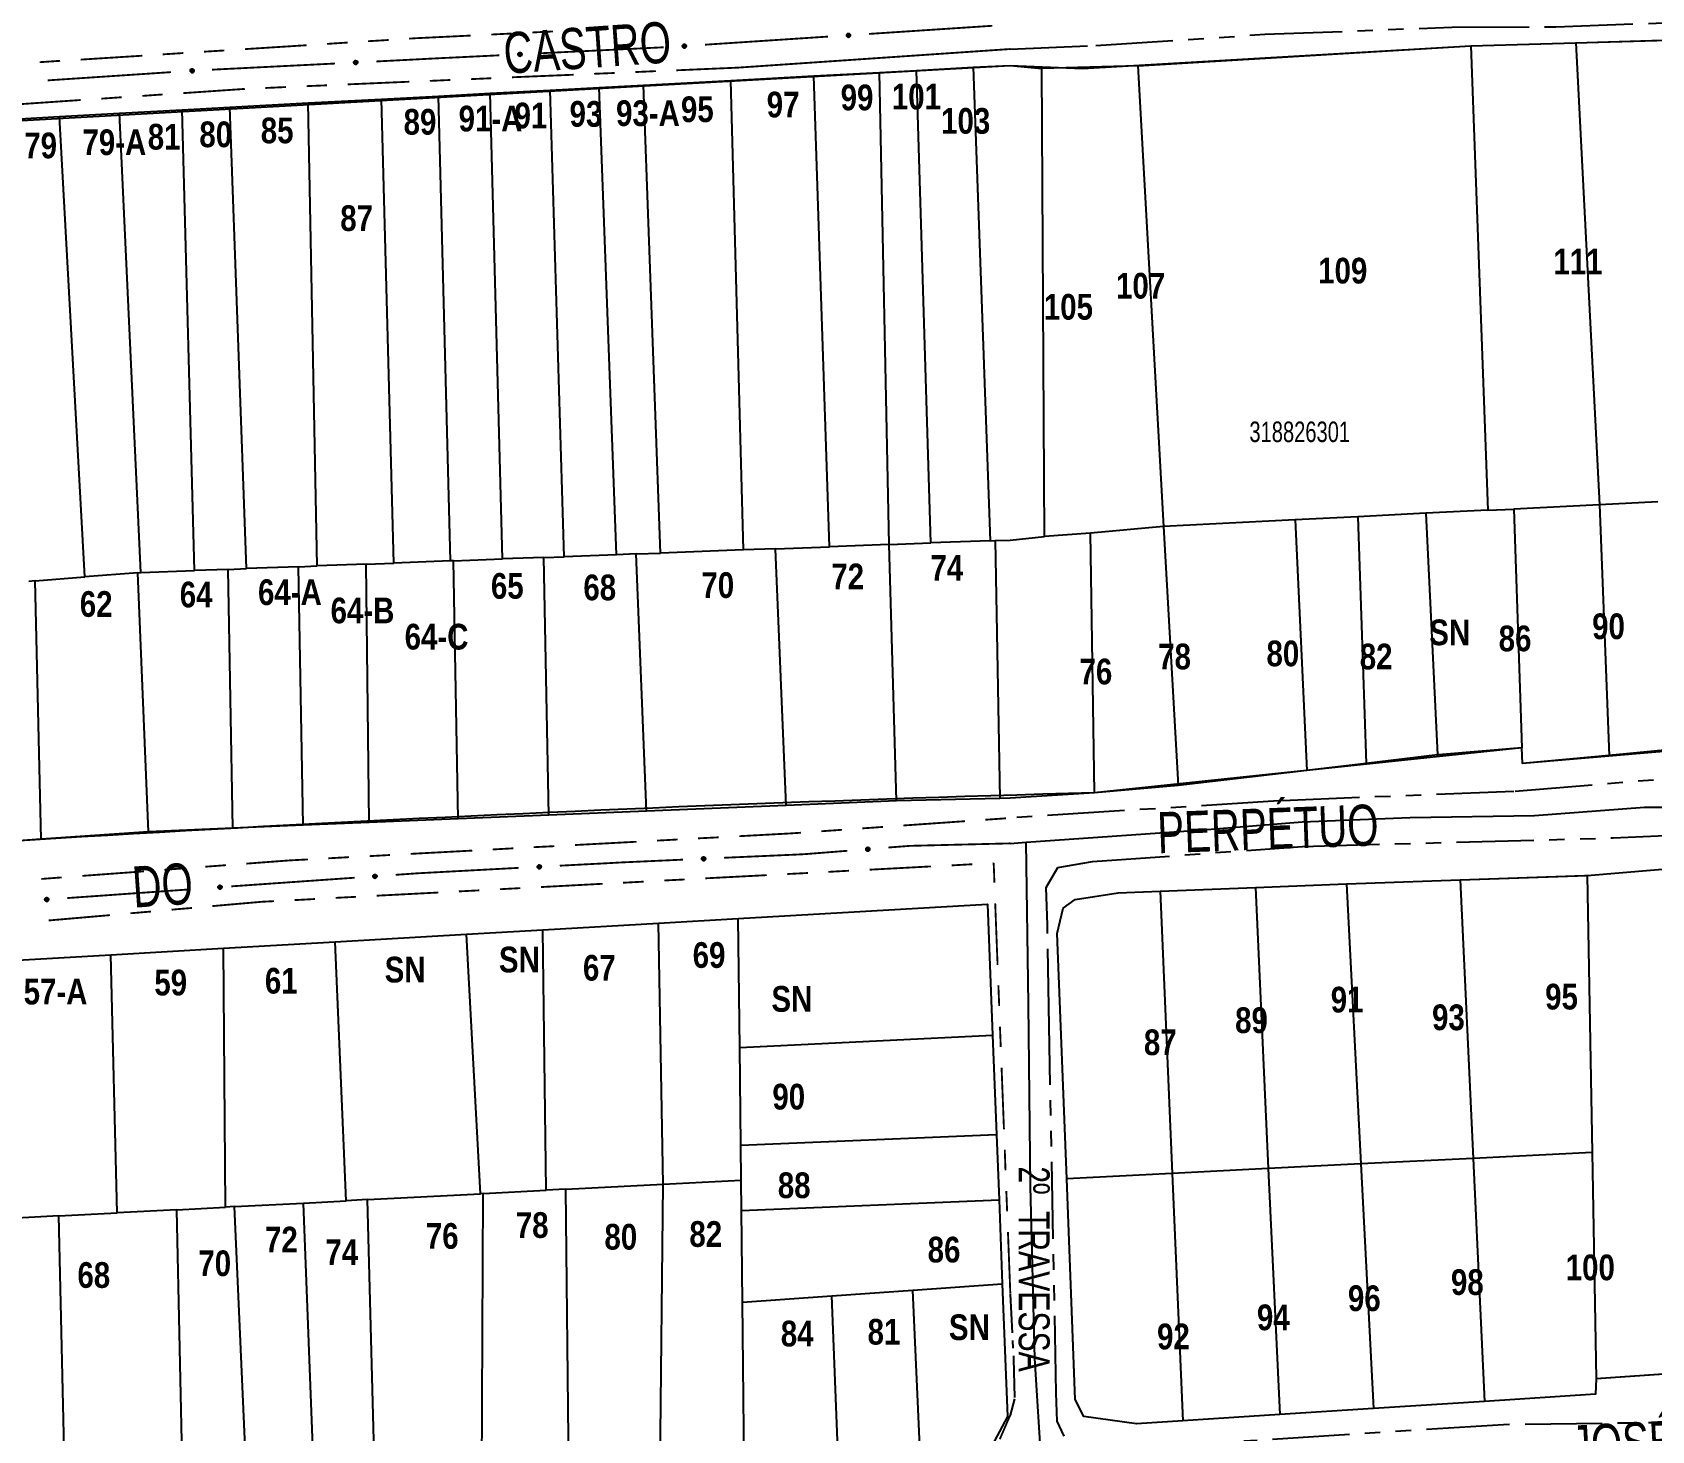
# Model space of a CAD drawing. Extents: x 204834 to 208707, y 4853033 to 4855981.
# Drawn here: x 205701.3 to 205858.7, y 4854886.4 to 4855022.4 of the extents above; entities that cross this region are included whole.
import ezdxf
from ezdxf.enums import TextEntityAlignment as Align

# ---------------------------------------------------------------- set-up
doc = ezdxf.new("R2010")
doc.units = 0
doc.header["$LTSCALE"] = 1.5
doc.header["$MEASUREMENT"] = 0
doc.linetypes.add('PHANTOMX2', pattern=[5, 2.5, -0.5, 0.5, -0.5, 0.5, -0.5])
doc.linetypes.add('TRACO_25', pattern=[8, 3, -1, 1, -1, 1, -1])
for name, color, linetype in [('CD-MALHA-LOTES', 40, 'CONTINUOUS'), ('CD_TXT_QUADRA', 7, 'CONTINUOUS'), ('RU-QUADRAS', 6, 'CONTINUOUS'), ('SV-EIXO-RUA-N-PAV', 6, 'CONTINUOUS'), ('SV-RUA-NAO-PAV-S-GUIA-C-GUIA', 7, 'PHANTOMX2'), ('SV-TXT-RUA-N-PAV-S-GUIA-C-GUIA', 7, 'CONTINUOUS'), ('Th_NmrPort', 7, 'CONTINUOUS')]:
    doc.layers.add(name, color=color, linetype=linetype)
doc.styles.add('ARIAL', font='ARIAL.TTF')
doc.styles.get("Standard").update_dxf_attribs({"font": 'swisscbo.ttf'})

msp = doc.modelspace()

# ---------------------------------------------------------------- linework, layer by layer
at = {"layer": 'CD-MALHA-LOTES', "linetype": 'Continuous'}
for p, q in [((205808.78, 4855019.13), (205841.14, 4855021.09)), ((205841.14, 4855021.09), (205851.37, 4855021.38)), ((205841.14, 4855021.09), (205842.82, 4854975.9)), ((205851.37, 4855021.38), (205859.79, 4855021.62)), ((205851.37, 4855021.38), (205853.66, 4854976.44)), ((205796.37, 4855019.18), (205799.42, 4855018.89)), ((205808.78, 4855019.13), (205799.42, 4855018.89)), ((205808.78, 4855019.13), (205811.28, 4854974.33)), ((205859.33, 4854976.72), (205853.66, 4854976.44)), ((205824.06, 4854974.96), (205811.28, 4854974.33)), ((205830.16, 4854975.27), (205824.06, 4854974.96)), ((205824.06, 4854974.96), (205825.19, 4854950.59)), ((205836.77, 4854975.6), (205830.16, 4854975.27)), ((205830.16, 4854975.27), (205830.96, 4854951.27)), ((205842.82, 4854975.9), (205836.77, 4854975.6)), ((205836.77, 4854975.6), (205837.9, 4854952.09)), ((205842.82, 4854975.9), (205845.35, 4854976.02)), ((205853.66, 4854976.44), (205845.35, 4854976.02)), ((205845.35, 4854976.02), (205846.11, 4854952.78)), ((205853.66, 4854976.44), (205854.61, 4854952.05)), ((205811.28, 4854974.33), (205804.18, 4854973.68)), ((205811.28, 4854974.33), (205812.69, 4854949.11)), ((205796.37, 4854973), (205799.69, 4854973.33)), ((205837.9, 4854952.09), (205830.96, 4854951.27)), ((205859.99, 4854952.56), (205854.61, 4854952.05)), ((205825.19, 4854950.59), (205812.69, 4854949.11)), ((205830.96, 4854951.27), (205825.19, 4854950.59)), ((205804.57, 4854948.41), (205796.37, 4854947.89)), ((205852.47, 4854940.38), (205852.94, 4854913.43)), ((205810.95, 4854938.85), (205820.2, 4854939.2)), ((205810.95, 4854938.85), (205812.11, 4854911.37)), ((205820.2, 4854939.2), (205829.07, 4854939.54)), ((205820.2, 4854939.2), (205821.46, 4854911.85)), ((205829.07, 4854939.54), (205830.47, 4854912.3)), ((205840.13, 4854939.93), (205841.38, 4854912.85)), ((205830.47, 4854912.3), (205821.46, 4854911.85)), ((205841.38, 4854912.85), (205830.47, 4854912.3)), ((205830.47, 4854912.3), (205831.7, 4854888.51)), ((205852.94, 4854913.43), (205841.38, 4854912.85)), ((205841.38, 4854912.85), (205842.48, 4854889.2)), ((205852.94, 4854913.43), (205853.33, 4854891.4)), ((205812.11, 4854911.37), (205801.86, 4854910.86)), ((205821.46, 4854911.85), (205812.11, 4854911.37)), ((205812.11, 4854911.37), (205813.13, 4854887.31)), ((205821.46, 4854911.85), (205822.57, 4854887.92)), ((205893.92, 4854894.22), (205853.33, 4854891.4)), ((205831.7, 4854888.51), (205822.57, 4854887.92)), ((205842.48, 4854889.2), (205831.7, 4854888.51)), ((205822.57, 4854887.92), (205813.13, 4854887.31))]:
    msp.add_line(p, q, dxfattribs=at)
at = {"layer": 'CD-MALHA-LOTES', "linetype": 'Continuous', "flags": 128}
for points in [[(205792.76, 4855018.99), (205796.37, 4855019.18)], [(205760.7, 4855017.27), (205769.2, 4855017.72)], [(205769.2, 4855017.72), (205777.25, 4855018.16)], [(205770.43, 4854972.04), (205769.2, 4855017.72)], [(205777.25, 4855018.16), (205783.66, 4855018.5)], [(205778.77, 4854972.35), (205777.25, 4855018.16)], [(205783.66, 4855018.5), (205787.25, 4855018.69)], [(205784.6, 4854972.57), (205783.66, 4855018.5)], [(205787.25, 4855018.69), (205792.76, 4855018.99)], [(205788.63, 4854972.73), (205787.25, 4855018.69)], [(205792.76, 4855018.99), (205794.42, 4854972.93)], [(205728.08, 4855015.52), (205735.22, 4855015.9)], [(205735.22, 4855015.9), (205740.75, 4855016.2)], [(205736.42, 4854970.76), (205735.22, 4855015.9)], [(205740.75, 4855016.2), (205745.8, 4855016.47)], [(205741.94, 4854970.97), (205740.75, 4855016.2)], [(205745.8, 4855016.47), (205751.62, 4855016.78)], [(205747, 4854971.16), (205745.8, 4855016.47)], [(205751.62, 4855016.78), (205756.39, 4855017.04)], [(205752.97, 4854971.38), (205751.62, 4855016.78)], [(205756.39, 4855017.04), (205760.7, 4855017.27)], [(205758.06, 4854971.57), (205756.39, 4855017.04)], [(205762.36, 4854971.74), (205760.7, 4855017.27)], [(205703.9, 4855014.19), (205709.74, 4855014.53)], [(205709.74, 4855014.53), (205715.84, 4855014.86)], [(205711.82, 4854969.83), (205709.74, 4855014.53)], [(205715.84, 4855014.86), (205720.47, 4855015.11)], [(205717.04, 4854970.03), (205715.84, 4855014.86)], [(205720.47, 4855015.11), (205728.08, 4855015.52)], [(205722.1, 4854970.22), (205720.47, 4855015.11)], [(205728.96, 4854970.48), (205728.08, 4855015.52)], [(205698.39, 4855013.87), (205703.9, 4855014.19)], [(205706.36, 4854969.41), (205703.9, 4855014.19)], [(205770.43, 4854972.04), (205762.36, 4854971.74)], [(205773.53, 4854972.16), (205770.43, 4854972.04)], [(205773.53, 4854972.16), (205778.77, 4854972.35)], [(205774.57, 4854947.19), (205773.53, 4854972.16)], [(205784.6, 4854972.57), (205778.77, 4854972.35)], [(205784.6, 4854972.57), (205788.63, 4854972.73)], [(205785.31, 4854947.64), (205784.6, 4854972.57)], [(205794.42, 4854972.93), (205788.63, 4854972.73)], [(205794.42, 4854972.93), (205794.91, 4854972.95)], [(205794.91, 4854972.95), (205796.37, 4854973)], [(205794.91, 4854972.95), (205795.34, 4854947.87)], [(205720.3, 4854970.15), (205722.1, 4854970.22)], [(205727.16, 4854970.41), (205722.1, 4854970.22)], [(205727.16, 4854970.41), (205728.96, 4854970.48)], [(205727.6, 4854945.25), (205727.16, 4854970.41)], [(205733.73, 4854970.66), (205728.96, 4854970.48)], [(205733.73, 4854970.66), (205736.42, 4854970.76)], [(205734.02, 4854945.51), (205733.73, 4854970.66)], [(205741.94, 4854970.97), (205736.42, 4854970.76)], [(205742.21, 4854970.98), (205741.94, 4854970.97)], [(205742.21, 4854970.98), (205747, 4854971.16)], [(205742.67, 4854945.87), (205742.21, 4854970.98)], [(205751.02, 4854971.31), (205747, 4854971.16)], [(205751.02, 4854971.31), (205752.97, 4854971.38)], [(205751.48, 4854946.24), (205751.02, 4854971.31)], [(205758.06, 4854971.57), (205752.97, 4854971.38)], [(205759.97, 4854971.65), (205758.06, 4854971.57)], [(205759.97, 4854971.65), (205762.36, 4854971.74)], [(205761, 4854946.63), (205759.97, 4854971.65)], [(205701.54, 4854969.03), (205700.94, 4854968.98)], [(205701.54, 4854969.03), (205706.36, 4854969.41)], [(205702.12, 4854943.89), (205701.54, 4854969.03)], [(205711.52, 4854969.82), (205706.36, 4854969.41)], [(205711.52, 4854969.82), (205711.82, 4854969.83)], [(205712.57, 4854944.62), (205711.52, 4854969.82)], [(205711.82, 4854969.83), (205717.04, 4854970.03)], [(205720.3, 4854970.15), (205717.04, 4854970.03)], [(205720.75, 4854944.96), (205720.3, 4854970.15)], [(205761, 4854946.63), (205751.48, 4854946.24)], [(205774.57, 4854947.19), (205761, 4854946.63)], [(205785.31, 4854947.64), (205774.57, 4854947.19)], [(205795.34, 4854947.87), (205785.31, 4854947.64)], [(205796.37, 4854947.89), (205795.34, 4854947.87)], [(205727.6, 4854945.25), (205720.75, 4854944.96)], [(205734.02, 4854945.51), (205727.6, 4854945.25)], [(205742.67, 4854945.87), (205734.02, 4854945.51)], [(205751.48, 4854946.24), (205742.67, 4854945.87)], [(205702.12, 4854943.89), (205692.44, 4854943.2)], [(205712.57, 4854944.62), (205702.12, 4854943.89)], [(205720.75, 4854944.96), (205712.57, 4854944.62)], [(205769.91, 4854936.19), (205794.16, 4854937.59)], [(205794.16, 4854937.59), (205794.65, 4854924.83)], [(205750.92, 4854935.09), (205762.16, 4854935.74)], [(205762.16, 4854935.74), (205769.91, 4854936.19)], [(205762.62, 4854910.34), (205762.16, 4854935.74)], [(205770.05, 4854923.64), (205769.91, 4854936.19)], [(205730.72, 4854933.92), (205743.48, 4854934.66)], [(205743.48, 4854934.66), (205750.92, 4854935.09)], [(205744.84, 4854909.41), (205743.48, 4854934.66)], [(205751.22, 4854909.74), (205750.92, 4854935.09)], [(205695.84, 4854931.91), (205708.89, 4854932.66)], [(205708.89, 4854932.66), (205719.87, 4854933.3)], [(205709.52, 4854907.55), (205708.89, 4854932.66)], [(205719.87, 4854933.3), (205730.72, 4854933.92)], [(205720.06, 4854908.1), (205719.87, 4854933.3)], [(205731.79, 4854908.72), (205730.72, 4854933.92)], [(205770.05, 4854923.64), (205794.65, 4854924.83)], [(205794.65, 4854924.83), (205795.03, 4854915.16)], [(205770.15, 4854914.14), (205770.05, 4854923.64)], [(205770.15, 4854914.14), (205795.03, 4854915.16)], [(205795.03, 4854915.16), (205795.27, 4854908.8)], [(205770.18, 4854910.73), (205770.15, 4854914.14)], [(205762.62, 4854910.34), (205770.18, 4854910.73)], [(205770.22, 4854907.76), (205770.18, 4854910.73)], [(205733.86, 4854908.83), (205731.79, 4854908.72)], [(205733.86, 4854908.83), (205744.84, 4854909.41)], [(205734.58, 4854881.71), (205733.86, 4854908.83)], [(205745.11, 4854909.42), (205744.84, 4854909.41)], [(205744.98, 4854882.18), (205745.11, 4854909.42)], [(205745.11, 4854909.42), (205751.22, 4854909.74)], [(205753.15, 4854909.84), (205751.22, 4854909.74)], [(205753.15, 4854909.84), (205762.62, 4854910.34)], [(205753.43, 4854882.56), (205753.15, 4854909.84)], [(205762.31, 4854882.96), (205762.62, 4854910.34)], [(205770.22, 4854907.76), (205795.27, 4854908.8)], [(205795.27, 4854908.8), (205795.59, 4854900.65)], [(205703.85, 4854907.25), (205696.76, 4854906.88)], [(205703.85, 4854907.25), (205709.52, 4854907.55)], [(205704.45, 4854880.34), (205703.85, 4854907.25)], [(205715.31, 4854907.85), (205709.52, 4854907.55)], [(205715.31, 4854907.85), (205720.06, 4854908.1)], [(205715.9, 4854880.86), (205715.31, 4854907.85)], [(205720.94, 4854908.15), (205720.06, 4854908.1)], [(205720.94, 4854908.15), (205727.62, 4854908.5)], [(205722.14, 4854881.14), (205720.94, 4854908.15)], [(205727.62, 4854908.5), (205731.79, 4854908.72)], [(205728.67, 4854881.44), (205727.62, 4854908.5)], [(205770.31, 4854898.86), (205770.22, 4854907.76)], [(205770.31, 4854898.86), (205779.01, 4854899.48)], [(205779.01, 4854899.48), (205786.89, 4854900.03)], [(205779.62, 4854883.75), (205779.01, 4854899.48)], [(205786.89, 4854900.03), (205795.59, 4854900.65)], [(205787.61, 4854884.11), (205786.89, 4854900.03)], [(205795.59, 4854900.65), (205796.09, 4854887.73)], [(205770.48, 4854883.33), (205770.31, 4854898.86)], [(205796.09, 4854887.73), (205794.32, 4854884.41)]]:
    msp.add_lwpolyline(points, dxfattribs=at)
at = {"layer": 'CD-MALHA-LOTES', "linetype": 'Continuous'}
for points in [[(205799.69, 4854973.33), (205799.42, 4855018.89)], [(205804.18, 4854973.68), (205799.69, 4854973.33)], [(205804.57, 4854948.41), (205804.18, 4854973.68)], [(205846.11, 4854952.78), (205838, 4854952.1), (205837.9, 4854952.09)], [(205854.61, 4854952.05), (205846.19, 4854951.25), (205846.11, 4854952.78)], [(205812.69, 4854949.11), (205804.57, 4854948.41)], [(205852.47, 4854940.38), (205888.68, 4854943.43), (205888.84, 4854943.45)], [(205840.13, 4854939.93), (205852.2, 4854940.36), (205852.47, 4854940.38)], [(205801.86, 4854910.86), (205800.94, 4854934.73), (205801.5, 4854937.2), (205802.66, 4854938.03), (205806.87, 4854938.69), (205810.95, 4854938.85)], [(205829.07, 4854939.54), (205830.95, 4854939.61), (205840.13, 4854939.93)], [(205813.13, 4854887.31), (205808.64, 4854887.02), (205803.53, 4854887.75), (205802.68, 4854889.39), (205801.86, 4854910.86)], [(205853.33, 4854891.4), (205853.26, 4854889.9), (205842.48, 4854889.2)]]:
    msp.add_lwpolyline(points, dxfattribs=at)
at = {"layer": 'RU-QUADRAS', "linetype": 'Continuous'}
msp.add_lwpolyline([(205638.4, 4855010.37), (205796.37, 4855019.18), (205803.39, 4855018.89), (205841.14, 4855021.09), (205864.88, 4855021.76), (205942.47, 4855027.27), (205963.79, 4855027.03), (205972.21, 4855028.91), (206016.04, 4855031.23, -0.031899), (206016.36, 4854963.75), (205964.01, 4854961.28), (205846.19, 4854951.25), (205846.11, 4854952.78), (205804.57, 4854948.41, 0.013216), (205643.02, 4854939.7)], format="xyb", close=True, dxfattribs=at)
for points in [[(205893.92, 4854894.22), (205853.33, 4854891.4), (205853.26, 4854889.9), (205842.48, 4854889.2), (205831.7, 4854888.51), (205822.57, 4854887.92), (205813.13, 4854887.31), (205808.64, 4854887.02), (205803.53, 4854887.75), (205802.68, 4854889.39), (205801.86, 4854910.86), (205800.94, 4854934.73), (205800.94, 4854934.73), (205801.5, 4854937.2), (205802.66, 4854938.03), (205806.87, 4854938.69), (205810.95, 4854938.85), (205820.2, 4854939.2), (205829.07, 4854939.54), (205830.95, 4854939.61), (205840.13, 4854939.93), (205852.47, 4854940.38), (205888.68, 4854943.43)], [(205695.84, 4854931.91), (205708.89, 4854932.66), (205719.87, 4854933.3), (205730.72, 4854933.92), (205743.48, 4854934.66), (205750.92, 4854935.09), (205762.16, 4854935.74), (205769.91, 4854936.19), (205794.16, 4854937.59), (205794.65, 4854924.83), (205795.03, 4854915.16), (205795.27, 4854908.8), (205795.59, 4854900.65), (205796.09, 4854887.73), (205794.32, 4854884.41)]]:
    msp.add_lwpolyline(points, dxfattribs=at)
at = {"layer": 'SV-EIXO-RUA-N-PAV'}
for points in [[(205780.49, 4855022.21), (205780.52, 4855022.25), (205780.55, 4855022.27), (205780.59, 4855022.29), (205780.62, 4855022.29), (205780.66, 4855022.29), (205780.69, 4855022.28), (205780.73, 4855022.26), (205780.77, 4855022.23), (205780.79, 4855022.19), (205780.8, 4855022.16), (205780.81, 4855022.12), (205780.81, 4855022.09), (205780.8, 4855022.05), (205780.78, 4855022.02), (205780.75, 4855021.98), (205780.71, 4855021.95), (205780.68, 4855021.94), (205780.64, 4855021.94), (205780.61, 4855021.94), (205780.57, 4855021.95), (205780.54, 4855021.97), (205780.5, 4855022), (205780.47, 4855022.03), (205780.46, 4855022.07), (205780.46, 4855022.1), (205780.46, 4855022.14), (205780.46, 4855022.17), (205780.49, 4855022.21)], [(205764.52, 4855021.16), (205764.55, 4855021.19), (205764.59, 4855021.22), (205764.62, 4855021.23), (205764.66, 4855021.23), (205764.69, 4855021.23), (205764.73, 4855021.23), (205764.76, 4855021.21), (205764.8, 4855021.18), (205764.83, 4855021.14), (205764.84, 4855021.1), (205764.85, 4855021.07), (205764.84, 4855021.03), (205764.83, 4855021), (205764.82, 4855020.96), (205764.78, 4855020.92), (205764.75, 4855020.9), (205764.71, 4855020.89), (205764.68, 4855020.88), (205764.64, 4855020.88), (205764.61, 4855020.89), (205764.57, 4855020.91), (205764.53, 4855020.94), (205764.51, 4855020.98), (205764.5, 4855021.01), (205764.49, 4855021.05), (205764.49, 4855021.08), (205764.5, 4855021.12), (205764.52, 4855021.16)], [(205732.56, 4855019.57), (205732.59, 4855019.6), (205732.63, 4855019.63), (205732.66, 4855019.64), (205732.7, 4855019.64), (205732.73, 4855019.64), (205732.77, 4855019.63), (205732.81, 4855019.61), (205732.84, 4855019.58), (205732.87, 4855019.54), (205732.88, 4855019.51), (205732.89, 4855019.47), (205732.88, 4855019.44), (205732.87, 4855019.4), (205732.85, 4855019.37), (205732.82, 4855019.33), (205732.79, 4855019.31), (205732.75, 4855019.29), (205732.72, 4855019.29), (205732.68, 4855019.29), (205732.65, 4855019.3), (205732.61, 4855019.32), (205732.57, 4855019.35), (205732.55, 4855019.39), (205732.54, 4855019.42), (205732.53, 4855019.46), (205732.53, 4855019.49), (205732.54, 4855019.53), (205732.56, 4855019.57)], [(205748.54, 4855020.36), (205748.57, 4855020.4), (205748.61, 4855020.42), (205748.64, 4855020.43), (205748.68, 4855020.44), (205748.71, 4855020.44), (205748.75, 4855020.43), (205748.79, 4855020.41), (205748.82, 4855020.38), (205748.85, 4855020.34), (205748.86, 4855020.3), (205748.87, 4855020.27), (205748.86, 4855020.23), (205748.85, 4855020.2), (205748.83, 4855020.16), (205748.8, 4855020.12), (205748.77, 4855020.1), (205748.73, 4855020.09), (205748.7, 4855020.08), (205748.66, 4855020.09), (205748.63, 4855020.1), (205748.59, 4855020.12), (205748.55, 4855020.15), (205748.53, 4855020.18), (205748.52, 4855020.22), (205748.51, 4855020.25), (205748.51, 4855020.29), (205748.52, 4855020.32), (205748.54, 4855020.36)], [(205716.66, 4855018.76), (205716.69, 4855018.8), (205716.73, 4855018.82), (205716.76, 4855018.84), (205716.8, 4855018.84), (205716.83, 4855018.84), (205716.87, 4855018.83), (205716.91, 4855018.81), (205716.94, 4855018.78), (205716.97, 4855018.74), (205716.98, 4855018.71), (205716.98, 4855018.67), (205716.98, 4855018.64), (205716.97, 4855018.6), (205716.95, 4855018.56), (205716.92, 4855018.53), (205716.89, 4855018.5), (205716.85, 4855018.49), (205716.82, 4855018.49), (205716.78, 4855018.49), (205716.74, 4855018.5), (205716.71, 4855018.52), (205716.67, 4855018.55), (205716.65, 4855018.58), (205716.64, 4855018.62), (205716.63, 4855018.65), (205716.63, 4855018.69), (205716.64, 4855018.73), (205716.66, 4855018.76)], [(205766.4, 4854942.1), (205766.43, 4854942.14), (205766.46, 4854942.16), (205766.5, 4854942.17), (205766.53, 4854942.18), (205766.57, 4854942.18), (205766.6, 4854942.17), (205766.64, 4854942.15), (205766.68, 4854942.12), (205766.7, 4854942.08), (205766.71, 4854942.04), (205766.72, 4854942.01), (205766.72, 4854941.97), (205766.71, 4854941.94), (205766.69, 4854941.9), (205766.65, 4854941.86), (205766.62, 4854941.84), (205766.58, 4854941.83), (205766.55, 4854941.82), (205766.51, 4854941.83), (205766.48, 4854941.84), (205766.44, 4854941.86), (205766.41, 4854941.89), (205766.38, 4854941.92), (205766.37, 4854941.96), (205766.37, 4854941.99), (205766.37, 4854942.03), (205766.37, 4854942.06), (205766.4, 4854942.1)], [(205782.36, 4854943.03), (205782.39, 4854943.06), (205782.43, 4854943.09), (205782.46, 4854943.1), (205782.5, 4854943.11), (205782.53, 4854943.11), (205782.57, 4854943.1), (205782.61, 4854943.08), (205782.64, 4854943.05), (205782.67, 4854943.01), (205782.68, 4854942.98), (205782.69, 4854942.94), (205782.69, 4854942.91), (205782.68, 4854942.87), (205782.66, 4854942.84), (205782.63, 4854942.8), (205782.59, 4854942.77), (205782.56, 4854942.76), (205782.52, 4854942.76), (205782.49, 4854942.76), (205782.45, 4854942.76), (205782.42, 4854942.78), (205782.38, 4854942.81), (205782.35, 4854942.85), (205782.34, 4854942.88), (205782.34, 4854942.92), (205782.34, 4854942.95), (205782.34, 4854942.99), (205782.36, 4854943.03)], [(205734.44, 4854940.39), (205734.47, 4854940.43), (205734.51, 4854940.45), (205734.54, 4854940.47), (205734.57, 4854940.47), (205734.61, 4854940.47), (205734.65, 4854940.46), (205734.68, 4854940.44), (205734.72, 4854940.41), (205734.74, 4854940.37), (205734.76, 4854940.34), (205734.76, 4854940.3), (205734.76, 4854940.27), (205734.75, 4854940.23), (205734.74, 4854940.2), (205734.7, 4854940.16), (205734.67, 4854940.13), (205734.63, 4854940.12), (205734.6, 4854940.12), (205734.56, 4854940.12), (205734.53, 4854940.13), (205734.49, 4854940.14), (205734.45, 4854940.18), (205734.43, 4854940.21), (205734.42, 4854940.25), (205734.41, 4854940.28), (205734.41, 4854940.32), (205734.42, 4854940.35), (205734.44, 4854940.39)], [(205750.41, 4854941.31), (205750.45, 4854941.35), (205750.48, 4854941.38), (205750.52, 4854941.39), (205750.55, 4854941.39), (205750.59, 4854941.39), (205750.62, 4854941.38), (205750.66, 4854941.36), (205750.7, 4854941.33), (205750.72, 4854941.29), (205750.73, 4854941.26), (205750.74, 4854941.22), (205750.74, 4854941.19), (205750.73, 4854941.15), (205750.71, 4854941.12), (205750.67, 4854941.08), (205750.64, 4854941.06), (205750.6, 4854941.04), (205750.57, 4854941.04), (205750.53, 4854941.04), (205750.5, 4854941.05), (205750.46, 4854941.07), (205750.43, 4854941.1), (205750.4, 4854941.14), (205750.39, 4854941.17), (205750.39, 4854941.21), (205750.39, 4854941.24), (205750.39, 4854941.28), (205750.41, 4854941.31)], [(205719.36, 4854939.33), (205719.39, 4854939.37), (205719.43, 4854939.39), (205719.46, 4854939.41), (205719.49, 4854939.41), (205719.53, 4854939.41), (205719.57, 4854939.4), (205719.6, 4854939.38), (205719.64, 4854939.35), (205719.66, 4854939.31), (205719.68, 4854939.28), (205719.68, 4854939.24), (205719.68, 4854939.21), (205719.67, 4854939.17), (205719.66, 4854939.14), (205719.62, 4854939.1), (205719.59, 4854939.07), (205719.55, 4854939.06), (205719.52, 4854939.06), (205719.48, 4854939.06), (205719.45, 4854939.07), (205719.41, 4854939.09), (205719.37, 4854939.12), (205719.35, 4854939.15), (205719.34, 4854939.19), (205719.33, 4854939.22), (205719.33, 4854939.26), (205719.34, 4854939.29), (205719.36, 4854939.33)], [(205702.52, 4854938.13), (205702.55, 4854938.16), (205702.59, 4854938.19), (205702.62, 4854938.2), (205702.65, 4854938.21), (205702.69, 4854938.21), (205702.73, 4854938.2), (205702.76, 4854938.18), (205702.8, 4854938.15), (205702.82, 4854938.11), (205702.84, 4854938.08), (205702.85, 4854938.04), (205702.84, 4854938.01), (205702.83, 4854937.97), (205702.82, 4854937.93), (205702.78, 4854937.9), (205702.75, 4854937.87), (205702.72, 4854937.86), (205702.68, 4854937.85), (205702.64, 4854937.85), (205702.61, 4854937.86), (205702.57, 4854937.88), (205702.53, 4854937.91), (205702.51, 4854937.95), (205702.5, 4854937.98), (205702.49, 4854938.02), (205702.49, 4854938.05), (205702.5, 4854938.09), (205702.52, 4854938.13)]]:
    msp.add_lwpolyline(points, close=True, dxfattribs=at)
for points in [[(205780.46, 4855022.17), (205780.77, 4855022.23)], [(205780.46, 4855022.14), (205780.79, 4855022.19)], [(205780.46, 4855022.12), (205780.79, 4855022.18)], [(205780.46, 4855022.1), (205780.8, 4855022.16)], [(205780.47, 4855022.16), (205780.77, 4855022.21)], [(205780.48, 4855022.19), (205780.74, 4855022.24)], [(205780.49, 4855022.21), (205780.73, 4855022.26)], [(205780.5, 4855022.23), (205780.7, 4855022.27)], [(205780.52, 4855022.25), (205780.69, 4855022.28)], [(205780.54, 4855022.26), (205780.67, 4855022.28)], [(205780.55, 4855022.27), (205780.66, 4855022.29)], [(205764.49, 4855021.08), (205764.83, 4855021.14)], [(205764.49, 4855021.05), (205764.84, 4855021.1)], [(205764.5, 4855021.12), (205764.8, 4855021.18)], [(205764.5, 4855021.1), (205764.81, 4855021.16)], [(205764.5, 4855021.07), (205764.83, 4855021.12)], [(205764.5, 4855021.03), (205764.84, 4855021.08)], [(205764.5, 4855021.01), (205764.85, 4855021.07)], [(205764.51, 4855021.13), (205764.78, 4855021.19)], [(205764.51, 4855020.99), (205764.84, 4855021.05)], [(205764.51, 4855020.98), (205764.84, 4855021.03)], [(205764.52, 4855021.16), (205764.76, 4855021.21)], [(205764.52, 4855020.96), (205764.83, 4855021.02)], [(205764.53, 4855020.94), (205764.83, 4855021)], [(205764.54, 4855021.17), (205764.74, 4855021.22)], [(205764.55, 4855021.19), (205764.73, 4855021.23)], [(205764.56, 4855020.93), (205764.82, 4855020.98)], [(205764.57, 4855021.21), (205764.7, 4855021.23)], [(205764.57, 4855020.91), (205764.82, 4855020.96)], [(205764.59, 4855021.22), (205764.69, 4855021.23)], [(205764.59, 4855020.9), (205764.79, 4855020.94)], [(205764.61, 4855020.89), (205764.78, 4855020.92)], [(205764.63, 4855020.89), (205764.76, 4855020.91)], [(205764.64, 4855020.88), (205764.75, 4855020.9)], [(205780.46, 4855022.08), (205780.81, 4855022.14)], [(205780.46, 4855022.07), (205780.81, 4855022.12)], [(205780.47, 4855022.05), (205780.81, 4855022.11)], [(205780.47, 4855022.03), (205780.81, 4855022.09)], [(205780.49, 4855022.01), (205780.8, 4855022.07)], [(205780.5, 4855022), (205780.8, 4855022.05)], [(205780.52, 4855021.98), (205780.79, 4855022.03)], [(205780.54, 4855021.97), (205780.78, 4855022.02)], [(205780.56, 4855021.96), (205780.76, 4855022)], [(205780.57, 4855021.95), (205780.75, 4855021.98)], [(205780.59, 4855021.94), (205780.72, 4855021.97)], [(205780.61, 4855021.94), (205780.71, 4855021.95)], [(205732.53, 4855019.49), (205732.87, 4855019.54)], [(205732.53, 4855019.46), (205732.88, 4855019.51)], [(205732.54, 4855019.53), (205732.84, 4855019.58)], [(205732.54, 4855019.51), (205732.85, 4855019.56)], [(205732.54, 4855019.48), (205732.87, 4855019.53)], [(205732.54, 4855019.44), (205732.88, 4855019.49)], [(205732.54, 4855019.42), (205732.89, 4855019.47)], [(205732.55, 4855019.54), (205732.82, 4855019.6)], [(205732.55, 4855019.4), (205732.88, 4855019.46)], [(205732.55, 4855019.39), (205732.88, 4855019.44)], [(205732.56, 4855019.57), (205732.81, 4855019.61)], [(205732.56, 4855019.37), (205732.87, 4855019.42)], [(205732.57, 4855019.35), (205732.87, 4855019.4)], [(205732.58, 4855019.58), (205732.78, 4855019.62)], [(205732.59, 4855019.6), (205732.77, 4855019.63)], [(205732.59, 4855019.34), (205732.86, 4855019.38)], [(205732.61, 4855019.62), (205732.74, 4855019.64)], [(205732.61, 4855019.32), (205732.85, 4855019.37)], [(205732.63, 4855019.63), (205732.73, 4855019.64)], [(205732.63, 4855019.31), (205732.83, 4855019.35)], [(205732.65, 4855019.3), (205732.82, 4855019.33)], [(205732.67, 4855019.3), (205732.8, 4855019.32)], [(205732.68, 4855019.29), (205732.79, 4855019.31)], [(205748.51, 4855020.29), (205748.85, 4855020.34)], [(205748.51, 4855020.25), (205748.86, 4855020.3)], [(205748.52, 4855020.32), (205748.82, 4855020.38)], [(205748.52, 4855020.31), (205748.83, 4855020.36)], [(205748.52, 4855020.27), (205748.85, 4855020.32)], [(205748.52, 4855020.23), (205748.86, 4855020.28)], [(205748.52, 4855020.22), (205748.87, 4855020.27)], [(205748.53, 4855020.34), (205748.8, 4855020.39)], [(205748.53, 4855020.2), (205748.86, 4855020.25)], [(205748.53, 4855020.18), (205748.86, 4855020.23)], [(205748.54, 4855020.36), (205748.79, 4855020.41)], [(205748.54, 4855020.16), (205748.85, 4855020.22)], [(205748.55, 4855020.15), (205748.85, 4855020.2)], [(205748.56, 4855020.38), (205748.76, 4855020.42)], [(205748.57, 4855020.4), (205748.75, 4855020.43)], [(205748.57, 4855020.13), (205748.84, 4855020.18)], [(205748.59, 4855020.41), (205748.72, 4855020.43)], [(205748.59, 4855020.12), (205748.83, 4855020.16)], [(205748.61, 4855020.42), (205748.71, 4855020.44)], [(205748.61, 4855020.11), (205748.81, 4855020.14)], [(205748.63, 4855020.1), (205748.8, 4855020.12)], [(205748.65, 4855020.09), (205748.78, 4855020.11)], [(205748.66, 4855020.09), (205748.77, 4855020.1)], [(205716.63, 4855018.69), (205716.97, 4855018.74)], [(205716.63, 4855018.65), (205716.98, 4855018.71)], [(205716.64, 4855018.73), (205716.94, 4855018.78)], [(205716.64, 4855018.71), (205716.95, 4855018.76)], [(205716.64, 4855018.67), (205716.97, 4855018.73)], [(205716.64, 4855018.64), (205716.98, 4855018.69)], [(205716.64, 4855018.62), (205716.98, 4855018.67)], [(205716.64, 4855018.6), (205716.98, 4855018.65)], [(205716.65, 4855018.74), (205716.92, 4855018.79)], [(205716.65, 4855018.58), (205716.98, 4855018.64)], [(205716.66, 4855018.76), (205716.91, 4855018.81)], [(205716.66, 4855018.57), (205716.97, 4855018.62)], [(205716.67, 4855018.55), (205716.97, 4855018.6)], [(205716.68, 4855018.78), (205716.88, 4855018.82)], [(205716.69, 4855018.8), (205716.87, 4855018.83)], [(205716.69, 4855018.54), (205716.96, 4855018.58)], [(205716.71, 4855018.81), (205716.84, 4855018.83)], [(205716.71, 4855018.52), (205716.95, 4855018.56)], [(205716.73, 4855018.82), (205716.83, 4855018.84)], [(205716.73, 4855018.51), (205716.93, 4855018.54)], [(205716.74, 4855018.5), (205716.92, 4855018.53)], [(205716.77, 4855018.49), (205716.9, 4855018.51)], [(205716.78, 4855018.49), (205716.89, 4855018.5)], [(205796.37, 4854943.49), (205797.91, 4854943.61), (205815.08, 4854944.8), (205824.76, 4854945.6), (205835.25, 4854946.01), (205847.34, 4854946.21), (205858.03, 4854947.02), (205863.48, 4854947.02)], [(205799.43, 4854882.53), (205798.74, 4854893.37), (205798.34, 4854910.11), (205798.14, 4854927.86), (205797.91, 4854943.61)], [(205766.37, 4854942.06), (205766.68, 4854942.12)], [(205766.37, 4854942.03), (205766.7, 4854942.08)], [(205766.37, 4854942.01), (205766.7, 4854942.06)], [(205766.37, 4854941.99), (205766.71, 4854942.04)], [(205766.37, 4854941.97), (205766.71, 4854942.02)], [(205766.37, 4854941.96), (205766.72, 4854942.01)], [(205766.38, 4854942.05), (205766.68, 4854942.1)], [(205766.38, 4854941.94), (205766.71, 4854941.99)], [(205766.38, 4854941.92), (205766.72, 4854941.97)], [(205766.39, 4854942.08), (205766.66, 4854942.13)], [(205766.4, 4854942.1), (205766.64, 4854942.15)], [(205766.4, 4854941.91), (205766.71, 4854941.95)], [(205766.41, 4854942.12), (205766.61, 4854942.16)], [(205766.41, 4854941.89), (205766.71, 4854941.94)], [(205766.43, 4854942.14), (205766.6, 4854942.17)], [(205766.43, 4854941.87), (205766.69, 4854941.92)], [(205766.44, 4854941.86), (205766.69, 4854941.9)], [(205766.45, 4854942.15), (205766.58, 4854942.17)], [(205766.46, 4854942.16), (205766.57, 4854942.18)], [(205766.46, 4854941.85), (205766.66, 4854941.88)], [(205766.48, 4854941.84), (205766.65, 4854941.86)], [(205766.5, 4854941.83), (205766.63, 4854941.85)], [(205782.34, 4854942.99), (205782.64, 4854943.05)], [(205782.34, 4854942.97), (205782.65, 4854943.03)], [(205782.34, 4854942.95), (205782.67, 4854943.01)], [(205782.34, 4854942.94), (205782.67, 4854943)], [(205782.34, 4854942.92), (205782.68, 4854942.98)], [(205782.34, 4854942.9), (205782.68, 4854942.96)], [(205782.34, 4854942.88), (205782.69, 4854942.94)], [(205782.35, 4854943.01), (205782.62, 4854943.06)], [(205782.35, 4854942.86), (205782.69, 4854942.93)], [(205782.35, 4854942.85), (205782.69, 4854942.91)], [(205782.36, 4854943.03), (205782.61, 4854943.08)], [(205782.37, 4854942.83), (205782.68, 4854942.89)], [(205782.38, 4854943.05), (205782.58, 4854943.09)], [(205782.38, 4854942.81), (205782.68, 4854942.87)], [(205782.39, 4854943.06), (205782.57, 4854943.1)], [(205782.4, 4854942.8), (205782.67, 4854942.85)], [(205782.41, 4854943.08), (205782.54, 4854943.1)], [(205782.42, 4854942.78), (205782.66, 4854942.84)], [(205782.43, 4854943.09), (205782.53, 4854943.11)], [(205782.44, 4854942.78), (205782.64, 4854942.82)], [(205782.45, 4854942.76), (205782.63, 4854942.8)], [(205782.48, 4854942.76), (205782.61, 4854942.78)], [(205782.49, 4854942.76), (205782.59, 4854942.77)], [(205734.41, 4854940.32), (205734.74, 4854940.37)], [(205734.41, 4854940.28), (205734.76, 4854940.34)], [(205734.42, 4854940.35), (205734.72, 4854940.41)], [(205734.42, 4854940.33), (205734.73, 4854940.39)], [(205734.42, 4854940.3), (205734.75, 4854940.36)], [(205734.42, 4854940.26), (205734.76, 4854940.32)], [(205734.42, 4854940.25), (205734.76, 4854940.3)], [(205734.43, 4854940.37), (205734.7, 4854940.42)], [(205734.43, 4854940.23), (205734.76, 4854940.29)], [(205734.44, 4854940.39), (205734.68, 4854940.44)], [(205734.46, 4854940.41), (205734.66, 4854940.45)], [(205734.47, 4854940.43), (205734.65, 4854940.46)], [(205734.49, 4854940.44), (205734.62, 4854940.46)], [(205734.51, 4854940.45), (205734.61, 4854940.47)], [(205750.39, 4854941.28), (205750.7, 4854941.33)], [(205750.39, 4854941.26), (205750.7, 4854941.31)], [(205750.39, 4854941.24), (205750.72, 4854941.29)], [(205750.39, 4854941.22), (205750.72, 4854941.28)], [(205750.39, 4854941.21), (205750.73, 4854941.26)], [(205750.39, 4854941.19), (205750.73, 4854941.24)], [(205750.39, 4854941.17), (205750.74, 4854941.22)], [(205750.4, 4854941.29), (205750.67, 4854941.35)], [(205750.4, 4854941.15), (205750.73, 4854941.21)], [(205750.4, 4854941.14), (205750.74, 4854941.19)], [(205750.41, 4854941.31), (205750.66, 4854941.36)], [(205750.42, 4854941.12), (205750.73, 4854941.17)], [(205750.43, 4854941.33), (205750.63, 4854941.37)], [(205750.43, 4854941.1), (205750.73, 4854941.15)], [(205750.45, 4854941.35), (205750.62, 4854941.38)], [(205750.45, 4854941.09), (205750.71, 4854941.13)], [(205750.46, 4854941.07), (205750.71, 4854941.12)], [(205750.47, 4854941.37), (205750.6, 4854941.38)], [(205750.48, 4854941.38), (205750.59, 4854941.39)], [(205750.49, 4854941.06), (205750.68, 4854941.1)], [(205750.5, 4854941.05), (205750.67, 4854941.08)], [(205750.52, 4854941.05), (205750.65, 4854941.07)], [(205750.53, 4854941.04), (205750.64, 4854941.06)], [(205766.51, 4854941.83), (205766.62, 4854941.84)], [(205719.33, 4854939.26), (205719.66, 4854939.31)], [(205719.33, 4854939.22), (205719.68, 4854939.28)], [(205719.34, 4854939.29), (205719.64, 4854939.35)], [(205719.34, 4854939.27), (205719.65, 4854939.33)], [(205719.34, 4854939.24), (205719.67, 4854939.3)], [(205719.34, 4854939.2), (205719.68, 4854939.26)], [(205719.34, 4854939.19), (205719.68, 4854939.24)], [(205719.35, 4854939.31), (205719.62, 4854939.36)], [(205719.35, 4854939.17), (205719.68, 4854939.23)], [(205719.35, 4854939.15), (205719.68, 4854939.21)], [(205719.36, 4854939.33), (205719.6, 4854939.38)], [(205719.36, 4854939.13), (205719.67, 4854939.19)], [(205719.37, 4854939.12), (205719.67, 4854939.17)], [(205719.38, 4854939.35), (205719.58, 4854939.39)], [(205719.39, 4854939.37), (205719.57, 4854939.4)], [(205719.4, 4854939.1), (205719.66, 4854939.15)], [(205719.41, 4854939.38), (205719.54, 4854939.4)], [(205719.41, 4854939.09), (205719.66, 4854939.14)], [(205719.43, 4854939.39), (205719.53, 4854939.41)], [(205719.43, 4854939.08), (205719.63, 4854939.12)], [(205719.45, 4854939.07), (205719.62, 4854939.1)], [(205719.47, 4854939.06), (205719.6, 4854939.09)], [(205719.48, 4854939.06), (205719.59, 4854939.07)], [(205734.43, 4854940.21), (205734.76, 4854940.27)], [(205734.44, 4854940.19), (205734.75, 4854940.25)], [(205734.45, 4854940.18), (205734.75, 4854940.23)], [(205734.48, 4854940.16), (205734.74, 4854940.21)], [(205734.49, 4854940.14), (205734.74, 4854940.2)], [(205734.51, 4854940.14), (205734.71, 4854940.18)], [(205734.53, 4854940.13), (205734.7, 4854940.16)], [(205734.55, 4854940.12), (205734.68, 4854940.15)], [(205734.56, 4854940.12), (205734.67, 4854940.13)], [(205702.49, 4854938.05), (205702.82, 4854938.11)], [(205702.49, 4854938.02), (205702.84, 4854938.08)], [(205702.5, 4854938.09), (205702.8, 4854938.15)], [(205702.5, 4854938.07), (205702.81, 4854938.13)], [(205702.5, 4854938.04), (205702.83, 4854938.1)], [(205702.5, 4854938), (205702.84, 4854938.06)], [(205702.5, 4854937.98), (205702.85, 4854938.04)], [(205702.51, 4854938.11), (205702.78, 4854938.16)], [(205702.51, 4854937.96), (205702.84, 4854938.02)], [(205702.51, 4854937.95), (205702.84, 4854938.01)], [(205702.52, 4854938.13), (205702.76, 4854938.18)], [(205702.52, 4854937.93), (205702.83, 4854937.99)], [(205702.53, 4854937.91), (205702.83, 4854937.97)], [(205702.54, 4854938.15), (205702.74, 4854938.19)], [(205702.55, 4854938.16), (205702.73, 4854938.2)], [(205702.56, 4854937.9), (205702.82, 4854937.95)], [(205702.57, 4854938.18), (205702.7, 4854938.2)], [(205702.57, 4854937.88), (205702.82, 4854937.93)], [(205702.59, 4854938.19), (205702.69, 4854938.21)], [(205702.6, 4854937.88), (205702.79, 4854937.91)], [(205702.61, 4854937.86), (205702.78, 4854937.9)], [(205702.63, 4854937.86), (205702.76, 4854937.88)], [(205702.64, 4854937.85), (205702.75, 4854937.87)]]:
    msp.add_lwpolyline(points, dxfattribs=at)
at = {"layer": 'SV-EIXO-RUA-N-PAV', "const_width": 0.18}
for points in [[(205782.63, 4855022.24), (205794.61, 4855023.03)], [(205750.69, 4855020.36), (205762.67, 4855020.94)], [(205766.67, 4855021.19), (205778.64, 4855021.98)], [(205718.73, 4855018.76), (205730.71, 4855019.36)], [(205734.71, 4855019.56), (205741.7, 4855019.92)], [(205741.7, 4855019.92), (205741.77, 4855019.92)], [(205741.77, 4855019.92), (205746.69, 4855020.16)], [(205702.76, 4855017.72), (205714.74, 4855018.52)], [(205786.59, 4854943.25), (205796.37, 4854943.49)], [(205758.4, 4854941.63), (205764.55, 4854941.91)], [(205768.54, 4854942.09), (205775.53, 4854942.4)], [(205775.53, 4854942.4), (205776.34, 4854942.44)], [(205776.34, 4854942.44), (205780.52, 4854942.77)], [(205784.51, 4854943.09), (205786.5, 4854943.24)], [(205786.5, 4854943.24), (205786.59, 4854943.25)], [(205736.59, 4854940.43), (205738.58, 4854940.57)], [(205738.58, 4854940.57), (205738.72, 4854940.58)], [(205738.72, 4854940.58), (205748.57, 4854941.11)], [(205752.56, 4854941.32), (205757.55, 4854941.58)], [(205757.55, 4854941.58), (205758.4, 4854941.63)], [(205704.67, 4854938.17), (205716.64, 4854939.02)], [(205720.62, 4854939.31), (205732.6, 4854940.15)]]:
    msp.add_lwpolyline(points, dxfattribs=at)
at = {"layer": 'SV-RUA-NAO-PAV-S-GUIA-C-GUIA', "const_width": 0.18}
for points in [[(205738.53, 4855021.82), (205743.9, 4855022.08)], [(205745.9, 4855022.18), (205747.89, 4855022.28)], [(205749.89, 4855022.38), (205751.89, 4855022.48)], [(205717.95, 4855020.51), (205719.94, 4855020.63)], [(205721.94, 4855020.76), (205727.93, 4855021.14)], [(205729.92, 4855021.27), (205731.92, 4855021.4)], [(205733.91, 4855021.53), (205735.91, 4855021.65)], [(205737.91, 4855021.78), (205738.53, 4855021.82)], [(205701.98, 4855019.49), (205703.97, 4855019.62)], [(205705.97, 4855019.74), (205711.96, 4855020.12)], [(205713.95, 4855020.25), (205715.95, 4855020.38)], [(205769.89, 4855018.96), (205763.9, 4855018.7)], [(205737.92, 4855017.59), (205731.93, 4855017.33)], [(205741.92, 4855017.76), (205739.92, 4855017.67)], [(205745.91, 4855017.93), (205743.91, 4855017.84)], [(205753.9, 4855018.27), (205747.91, 4855018.02)], [(205757.9, 4855018.44), (205755.9, 4855018.36)], [(205761.9, 4855018.62), (205759.9, 4855018.53)], [(205705.97, 4855015.81), (205699.99, 4855015.4)], [(205709.96, 4855016.08), (205707.97, 4855015.94)], [(205713.95, 4855016.35), (205711.96, 4855016.21)], [(205721.93, 4855016.89), (205715.95, 4855016.48)], [(205725.93, 4855017.07), (205723.93, 4855016.98)], [(205729.93, 4855017.24), (205727.93, 4855017.16)], [(205781.98, 4854944.95), (205783.98, 4854945.09)], [(205785.97, 4854945.23), (205791.96, 4854945.65)], [(205793.95, 4854945.79), (205795.95, 4854945.93)], [(205754.03, 4854943.33), (205760.02, 4854943.65)], [(205762.02, 4854943.76), (205764.01, 4854943.87)], [(205766.01, 4854943.98), (205768.01, 4854944.08)], [(205770.01, 4854944.19), (205775, 4854944.46)], [(205775, 4854944.46), (205776, 4854944.53)], [(205775, 4854944.46), (205775, 4854944.46)], [(205777.99, 4854944.67), (205779.99, 4854944.81)], [(205722.08, 4854941.52), (205726.07, 4854941.82)], [(205726.07, 4854941.82), (205726.18, 4854941.83)], [(205726.18, 4854941.83), (205728.07, 4854941.93)], [(205730.06, 4854942.04), (205732.06, 4854942.15)], [(205734.06, 4854942.25), (205736.05, 4854942.36)], [(205738.05, 4854942.47), (205744.04, 4854942.79)], [(205746.04, 4854942.9), (205748.04, 4854943.01)], [(205750.03, 4854943.12), (205752.03, 4854943.22)], [(205706.13, 4854940.33), (205712.11, 4854940.77)], [(205714.1, 4854940.92), (205716.1, 4854941.07)], [(205718.09, 4854941.22), (205720.09, 4854941.37)], [(205772.69, 4854940.4), (205766.7, 4854940.09)], [(205776.69, 4854940.61), (205774.69, 4854940.51)], [(205780.68, 4854940.83), (205778.68, 4854940.72)], [(205788.67, 4854941.25), (205782.68, 4854940.93)], [(205792.67, 4854941.46), (205790.67, 4854941.35)], [(205794.75, 4854941.57), (205794.66, 4854941.57)], [(205794.79, 4854940.66), (205794.75, 4854941.57)], [(205794.82, 4854939.66), (205794.79, 4854940.66)], [(205702.14, 4854940.03), (205704.13, 4854940.18)], [(205740.74, 4854938.71), (205734.75, 4854938.4)], [(205744.73, 4854938.92), (205742.74, 4854938.82)], [(205748.73, 4854939.14), (205746.73, 4854939.03)], [(205756.72, 4854939.56), (205750.72, 4854939.24)], [(205760.71, 4854939.77), (205758.71, 4854939.66)], [(205764.7, 4854939.98), (205762.71, 4854939.88)], [(205716.79, 4854937.21), (205714.8, 4854937.04)], [(205723.47, 4854937.8), (205718.78, 4854937.39)], [(205723.76, 4854937.82), (205723.47, 4854937.8)], [(205724.76, 4854937.87), (205723.76, 4854937.82)], [(205728.75, 4854938.08), (205726.76, 4854937.97)], [(205732.75, 4854938.29), (205730.75, 4854938.19)], [(205795.13, 4854931.66), (205794.9, 4854937.66)], [(205708.82, 4854936.51), (205702.84, 4854935.99)], [(205712.8, 4854936.86), (205710.81, 4854936.69)], [(205795.29, 4854927.67), (205795.21, 4854929.67)], [(205795.44, 4854923.67), (205795.36, 4854925.67)], [(205795.75, 4854915.68), (205795.52, 4854921.67)], [(205795.9, 4854911.68), (205795.83, 4854913.68)], [(205796.06, 4854907.68), (205795.98, 4854909.68)], [(205796.37, 4854899.69), (205796.14, 4854905.68)], [(205795.34, 4854885.52), (205796.3, 4854887.72)], [(205796.3, 4854887.72), (205796.37, 4854887.87)], [(205796.37, 4854887.87), (205796.37, 4854887.87)]]:
    msp.add_lwpolyline(points, dxfattribs=at)
at = {"layer": 'SV-RUA-NAO-PAV-S-GUIA-C-GUIA', "ltscale": 2}
for points in [[(205796.37, 4855020.77), (205804.7, 4855021.11), (205821.13, 4855022.2), (205839.32, 4855022.9), (205849.42, 4855022.94), (205862.86, 4855023.42)], [(205882.85, 4854951.6), (205845.32, 4854948.54), (205822.45, 4854947.63), (205796.37, 4854945.97)], [(205801.6, 4854885.81), (205800.94, 4854887.27), (205800.84, 4854890.02), (205800.14, 4854925.74), (205799.97, 4854935.53), (205799.86, 4854939.19), (205800.99, 4854941.16), (205804.36, 4854941.72), (205824.78, 4854943.2), (205854.98, 4854944.02), (205869.56, 4854944.67), (205869.4, 4854947.28), (205893.56, 4854948.84), (205916.09, 4854950.2), (205932.14, 4854950.35), (205941.68, 4854949.96), (205948.41, 4854952.31)], [(205979.97, 4854895.15), (205959.99, 4854894.54), (205935.9, 4854892.83), (205899.99, 4854889.87), (205868.92, 4854887.24), (205844.32, 4854886.94), (205819.08, 4854885.32)]]:
    msp.add_lwpolyline(points, dxfattribs=at)
at = {"layer": 'SV-RUA-NAO-PAV-S-GUIA-C-GUIA', "linetype": 'TRACO_25', "const_width": 0.18}
msp.add_lwpolyline([(205796.37, 4855020.77), (205769.89, 4855018.96)], dxfattribs=at)
at = {"layer": 'SV-RUA-NAO-PAV-S-GUIA-C-GUIA'}
msp.add_lwpolyline([(205796.37, 4854899.62), (205796.68, 4854893.34), (205796.79, 4854889.46), (205796.37, 4854887.88)], dxfattribs=at)

# ---------------------------------------------------------------- texts
at = {"layer": 'CD_TXT_QUADRA', "linetype": 'Continuous', "style": 'ARIAL', "width": 0.7}
msp.add_text('318826301', height=2, dxfattribs=at).set_placement((205819.62, 4854982.53))
at = {"layer": 'SV-TXT-RUA-N-PAV-S-GUIA-C-GUIA', "style": 'ARIAL', "width": 0.7}
for s, height, rotation, p in [('CASTRO', 4, 4, (205747.24, 4855018.35)), ('PERPÉTUO', 4, 2.1033, (205810.74, 4854942.52)), ('DO', 4, 4, (205711.14, 4854937.23)), ('2º  TRAVESSA', 3, 270, (205797.19, 4854912.07)), ('JOSÉ', 4, 3, (205850.99, 4854882.84))]:
    msp.add_text(s, height=height, rotation=rotation, dxfattribs=at).set_placement(p)
at = {"layer": 'Th_NmrPort', "color": 1}
for s, p in [('95', (205764.34, 4855014.91)), ('97', (205772.68, 4855015.37)), ('99', (205779.87, 4855016.06)), ('101', (205784.85, 4855016.14)), ('89', (205737.37, 4855013.69)), ('91-A', (205742.72, 4855014)), ('91', (205748.16, 4855014.3)), ('93', (205753.51, 4855014.46)), ('93-A', (205758.03, 4855014.53)), ('103', (205789.64, 4855013.78)), ('79-A', (205706.14, 4855011.7)), ('81', (205712.49, 4855012.24)), ('80', (205717.51, 4855012.47)), ('85', (205723.48, 4855012.85)), ('79', (205700.48, 4855011.39)), ('87', (205731.21, 4855004.32)), ('109', (205826.31, 4854999.21)), ('111', (205849.18, 4855000.09)), ('107', (205806.65, 4854997.74)), ('105', (205799.63, 4854995.69)), ('72', (205778.96, 4854969.46)), ('74', (205788.6, 4854970.3)), ('64', (205715.6, 4854967.7)), ('64-A', (205723.21, 4854967.93)), ('65', (205745.86, 4854968.54)), ('68', (205754.85, 4854968.39)), ('70', (205766.33, 4854968.62)), ('62', (205705.88, 4854966.78)), ('64-B', (205730.27, 4854966.15)), ('90', (205852.95, 4854964.61)), ('64-C', (205737.47, 4854963.6)), ('SN', (205837.11, 4854964.02)), ('86', (205843.86, 4854963.43)), ('78', (205810.75, 4854961.67)), ('80', (205821.28, 4854961.97)), ('82', (205830.35, 4854961.67)), ('76', (205803.1, 4854960.21)), ('SN', (205735.53, 4854931.21)), ('SN', (205746.64, 4854932.19)), ('67', (205754.81, 4854931.39)), ('69', (205765.48, 4854932.63)), ('59', (205713.13, 4854929.95)), ('61', (205723.88, 4854930.13)), ('57-A', (205700.42, 4854929.07)), ('SN', (205773.14, 4854928.36)), ('91', (205827.53, 4854928.29)), ('95', (205848.38, 4854928.58)), ('93', (205837.38, 4854926.57)), ('89', (205818.23, 4854926.29)), ('87', (205809.36, 4854924.14)), ('90', (205773.23, 4854918.85)), ('88', (205773.76, 4854910.23)), ('78', (205748.28, 4854906.36)), ('72', (205723.89, 4854904.95)), ('76', (205739.53, 4854905.3)), ('80', (205756.9, 4854905.22)), ('82', (205765.16, 4854905.49)), ('74', (205729.76, 4854903.71)), ('86', (205788.33, 4854903.97)), ('68', (205705.65, 4854901.5)), ('70', (205717.41, 4854902.64)), ('100', (205850.38, 4854902.24)), ('98', (205839.22, 4854900.81)), ('96', (205829.2, 4854899.24)), ('94', (205820.35, 4854897.38)), ('84', (205774.05, 4854895.8)), ('81', (205782.49, 4854895.98)), ('SN', (205790.4, 4854896.42)), ('92', (205810.64, 4854895.52))]:
    msp.add_text(s, height=2.5, dxfattribs=at).set_placement(p, align=Align.MIDDLE_LEFT)

doc.saveas('drawing.dxf')
